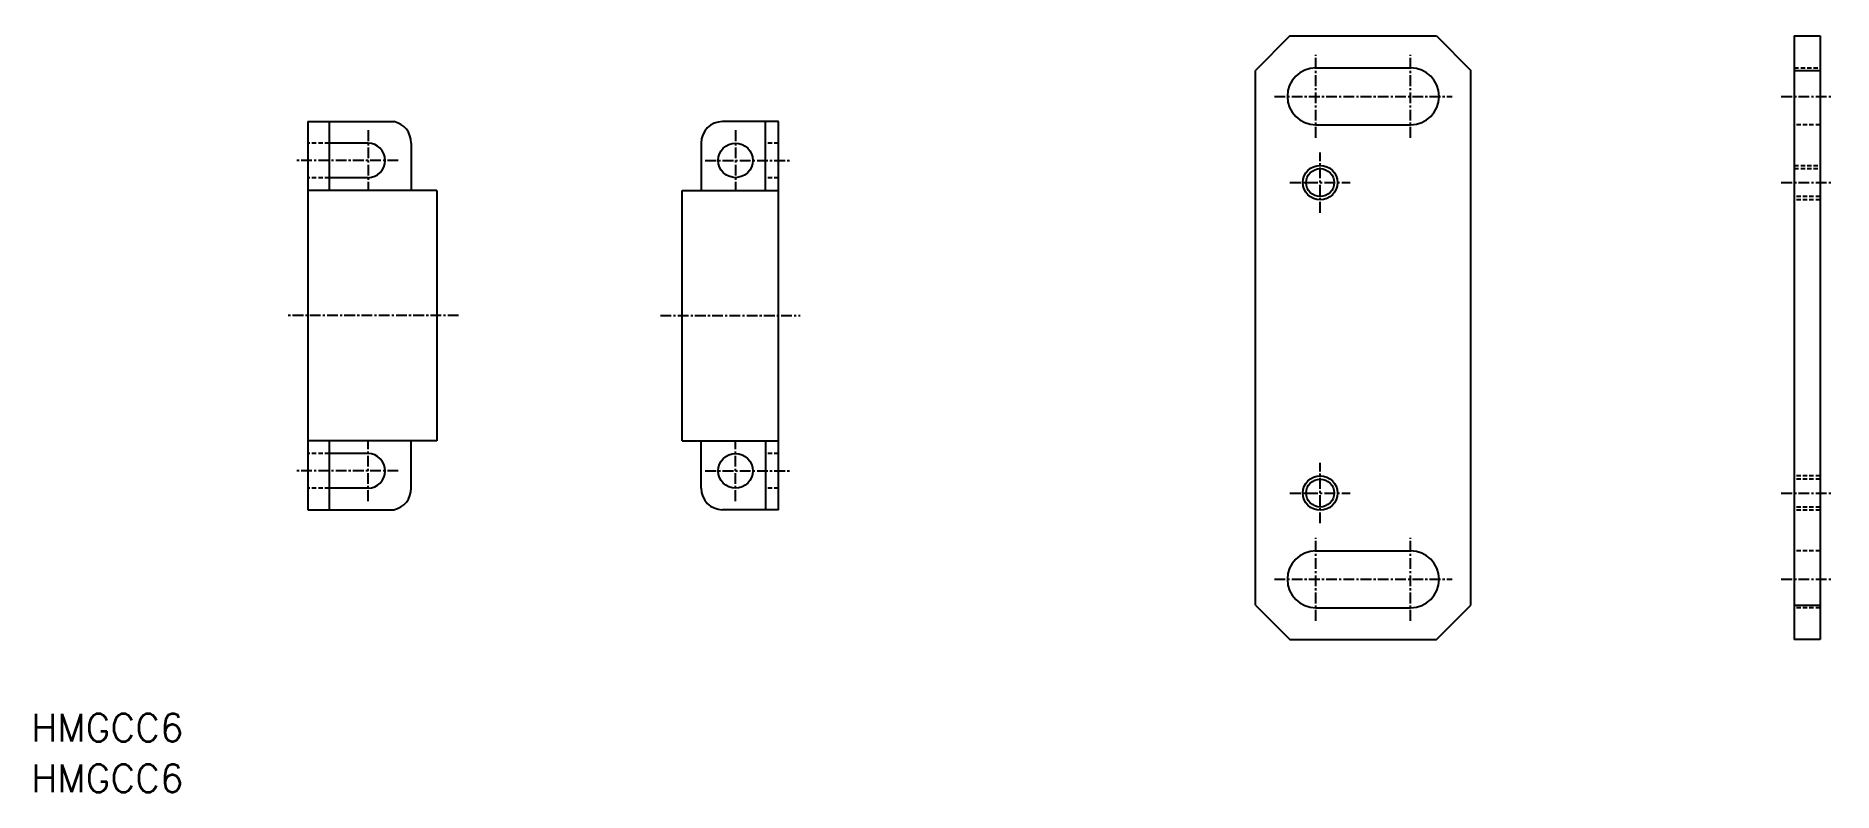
# Model space of a CAD drawing. Extents: x -47 to 162, y -55 to 32.
import ezdxf

# ---------------------------------------------------------------- set-up
doc = ezdxf.new("R2010")
doc.units = 0
doc.linetypes.add('CENTER', pattern=[2, 1.25, -0.25, 0.25, -0.25])
doc.linetypes.add('DASHED', pattern=[0.75, 0.5, -0.25])
doc.layers.get('0').update_dxf_attribs({"linetype": 'CONTINUOUS'})
doc.layers.add('CENTER', color=1, linetype='CENTER')
doc.styles.get("Standard").update_dxf_attribs({"font": 'txt.shx', "bigfont": 'bigfont.shx'})

msp = doc.modelspace()

# ---------------------------------------------------------------- linework, layer by layer
at = {"color": 7, "linetype": 'CONTINUOUS'}
for p, q in [((98.98, 32.43), (94.98, 28.43)), ((98.98, 32.43), (115.98, 32.43)), ((115.98, 32.43), (119.98, 28.43)), ((157.49, 32.43), (160.49, 32.43)), ((157.49, 32.43), (157.49, -37.57)), ((160.49, 32.43), (160.49, -37.57)), ((94.98, -33.57), (94.98, 28.43)), ((101.98, 28.73), (112.98, 28.73)), ((119.98, -33.57), (119.98, 28.43)), ((157.49, 28.43), (160.49, 28.43)), ((-15, 22.5), (-15, -22.5)), ((-15, 22.5), (-5, 22.5)), ((-12.5, 22.5), (-12.5, 14.5)), ((39.64, 22.5), (33.14, 22.5)), ((38.14, 14.5), (38.14, 22.5)), ((39.64, -22.5), (39.64, 22.5)), ((101.98, 22.13), (112.98, 22.13)), ((-8, 20), (-12.5, 20)), ((-3, 20), (-3, 14.5)), ((30.64, 20), (30.64, 14.5)), ((-8, 16), (-12.5, 16)), ((0, 14.5), (-15, 14.5)), ((0, 14.5), (0, -14.5)), ((0, 14.5), (0, -14.5)), ((28.44, 14.5), (39.64, 14.5)), ((28.44, -14.5), (28.44, 14.5)), ((0, -14.5), (-15, -14.5)), ((-12.5, -14.5), (-12.5, -22.5)), ((-3, -20), (-3, -14.5)), ((28.44, -14.5), (39.64, -14.5)), ((30.64, -20), (30.64, -14.5)), ((38.14, -14.5), (38.14, -22.5)), ((-8, -16), (-12.5, -16)), ((-8, -20), (-12.5, -20)), ((-15, -22.5), (-5, -22.5)), ((39.64, -22.5), (33.14, -22.5)), ((101.98, -27.27), (112.98, -27.27)), ((94.98, -33.57), (98.98, -37.57)), ((101.98, -33.87), (112.98, -33.87)), ((115.98, -37.57), (119.98, -33.57)), ((157.49, -33.57), (160.49, -33.57)), ((98.98, -37.57), (115.98, -37.57)), ((160.49, -37.57), (157.49, -37.57))]:
    msp.add_line(p, q, dxfattribs=at)
at = {"color": 3, "linetype": 'DASHED'}
for p, q in [((157.49, 28.73), (160.49, 28.73)), ((160.49, 22.13), (157.49, 22.13)), ((-12.5, 20), (-15, 20)), ((39.64, 20), (38.14, 20)), ((157.49, 17.43), (160.49, 17.43)), ((157.49, 17.05), (160.49, 17.05)), ((-12.5, 16), (-15, 16)), ((39.64, 16), (38.14, 16)), ((160.49, 13.81), (157.49, 13.81)), ((160.49, 13.43), (157.49, 13.43)), ((-12.5, -16), (-15, -16)), ((39.64, -16), (38.14, -16)), ((160.49, -18.57), (157.49, -18.57)), ((-12.5, -20), (-15, -20)), ((39.64, -20), (38.14, -20)), ((160.49, -18.95), (157.49, -18.95)), ((160.49, -22.19), (157.49, -22.19)), ((160.49, -22.57), (157.49, -22.57)), ((160.49, -27.27), (157.49, -27.27)), ((160.49, -33.87), (157.49, -33.87))]:
    msp.add_line(p, q, dxfattribs=at)
at = {"color": 7, "linetype": 'CONTINUOUS'}
for centre, radius in [((34.64, 18), 2), ((102.48, 15.43), 1.62), ((34.64, -18), 2), ((102.48, -20.57), 1.62)]:
    msp.add_circle(centre, radius, dxfattribs=at)
at = {"color": 3, "linetype": 'CONTINUOUS'}
for centre in [(102.48, 15.43), (102.48, -20.57)]:
    msp.add_circle(centre, 2, dxfattribs=at)
at = {"color": 7, "linetype": 'CONTINUOUS'}
for centre, radius, start, end in [((101.98, 25.43), 3.3, 90, 270), ((112.98, 25.43), 3.3, 270, 90), ((-5.48, 20.07), 2.48, 358.4608, 78.8588), ((33.14, 20), 2.5, 90, 180), ((-8, 18), 2, 270, 90), ((-8, -18), 2, 270, 90), ((-5.48, -20.07), 2.48, 281.1412, 1.5392), ((33.14, -20), 2.5, 180, 270), ((101.98, -30.57), 3.3, 90, 270), ((112.98, -30.57), 3.3, 270, 90)]:
    msp.add_arc(centre, radius, start, end, dxfattribs=at)
at = {"layer": 'CENTER', "color": 1, "linetype": 'CENTER'}
for p, q in [((101.98, 20.63), (101.98, 30.23)), ((112.98, 20.63), (112.98, 30.23)), ((97.18, 25.43), (117.78, 25.43)), ((155.99, 25.43), (161.99, 25.43)), ((-8, 21.5), (-8, 14.5)), ((-8, 21.5), (-8, 14.5)), ((34.64, 21.5), (34.64, 14.5)), ((102.48, 11.93), (102.48, 18.93)), ((-4.5, 18), (-16.5, 18)), ((31.14, 18), (41.14, 18)), ((98.98, 15.43), (105.98, 15.43)), ((155.99, 15.43), (161.99, 15.43)), ((2.5, 0), (-17.5, 0)), ((25.94, 0), (42.14, 0)), ((-8, -21.5), (-8, -14.5)), ((-8, -21.5), (-8, -14.5)), ((34.64, -21.5), (34.64, -14.5)), ((-4.5, -18), (-16.5, -18)), ((31.14, -18), (41.14, -18)), ((102.48, -24.07), (102.48, -17.07)), ((98.98, -20.57), (105.98, -20.57)), ((155.99, -20.57), (161.99, -20.57)), ((101.98, -35.37), (101.98, -25.77)), ((112.98, -35.37), (112.98, -25.77)), ((97.18, -30.57), (117.78, -30.57)), ((155.99, -30.57), (161.99, -30.57))]:
    msp.add_line(p, q, dxfattribs=at)

# ---------------------------------------------------------------- texts
at = {"color": 7, "linetype": 'CONTINUOUS'}
for p in [(-47.08, -49.39), (-47.08, -55.24)]:
    msp.add_text('HMGCC6', height=3.2, dxfattribs=at).set_placement(p)

doc.saveas('drawing.dxf')
